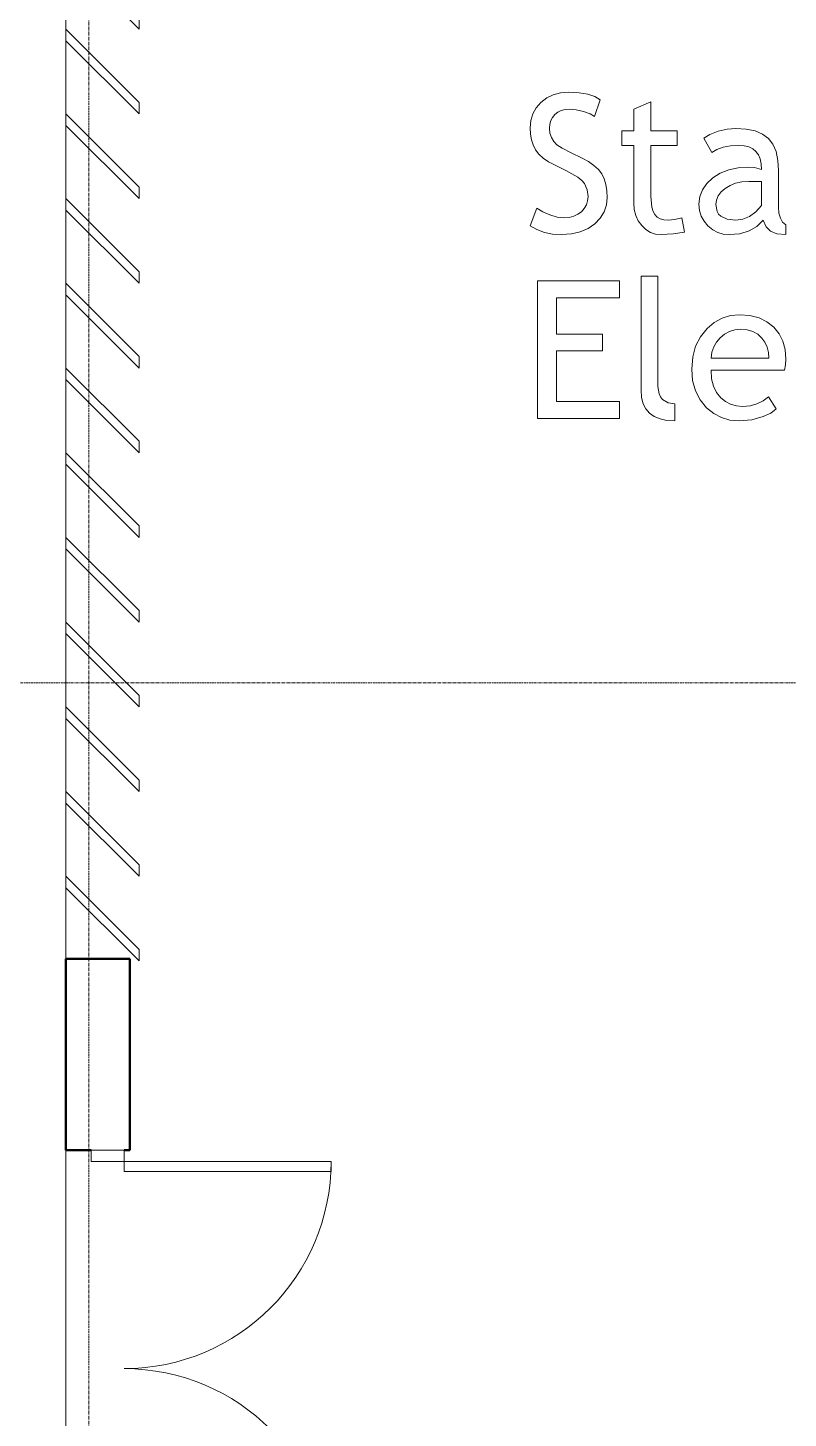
# Model space of a CAD drawing. Header units: inches. Extents: x -1714 to 6424, y -1550 to 970.
# Drawn here: x -1415.5 to -1283.3, y 179.3 to 421.1 of the extents above; entities that cross this region are included whole.
import ezdxf

# ---------------------------------------------------------------- set-up
doc = ezdxf.new("R2010")
doc.units = ezdxf.units.IN
doc.header["$MEASUREMENT"] = 0
doc.linetypes.add('Grid Line 1_2_', pattern=[0.875, 0.5, -0.125, 0.125, -0.125])
for name, color, linetype, lineweight in [('A-DOOR', 31, 'Continuous', 13), ('A-DOOR-FRAM', 31, 'Continuous', 20), ('A-FLOR', 192, 'Continuous', 13), ('A-GENM', 13, 'Continuous', 9), ('A-MASS', 70, 'Continuous', 9), ('A-WALL', 113, 'Continuous', 13), ('S-GRID', 1, 'Continuous', 9)]:
    doc.layers.add(name, color=color, linetype=linetype, lineweight=lineweight)

# ---------------------------------------------------------------- blocks, each defined once
blk = doc.blocks.new('Door-Passage-Double-Flush - 72_ x 84_-1426335-L1 - Architectural')
at = {"layer": 'A-DOOR', "lineweight": 20}
for p, q in [((-36, 4.8125), (-36, 40.8125)), ((-36, 40.8125), (-34.25, 40.8125)), ((-34.25, 40.8125), (-34.25, 4.8125)), ((36, 40.8125), (34.25, 40.8125)), ((34.25, 40.8125), (34.25, 4.8125)), ((36, 4.8125), (36, 40.8125)), ((-34.25, 4.8125), (-36, 4.8125)), ((34.25, 4.8125), (36, 4.8125))]:
    blk.add_line(p, q, dxfattribs=at)
at = {"layer": 'A-DOOR', "lineweight": 9}
for centre, start, end in [((-36, 4.8125), 360, 90), ((36, 4.8125), 90, 180)]:
    blk.add_arc(centre, 36, start, end, dxfattribs=at)
at = {"layer": 'A-DOOR-FRAM'}
for p, q in [((-36, 4.8125), (-38, 4.8125)), ((-38, 4.8125), (-38, -0.9375)), ((-36, -0.9375), (-36, 4.8125)), ((36, 4.8125), (36, -0.9375)), ((38, 4.8125), (36, 4.8125)), ((38, -0.9375), (38, 4.8125)), ((-38, -0.9375), (-36, -0.9375)), ((36, -0.9375), (38, -0.9375))]:
    blk.add_line(p, q, dxfattribs=at)

msp = doc.modelspace()

# ---------------------------------------------------------------- linework, layer by layer
at = {"layer": 'A-FLOR'}
for p, q in [((-1408.85079, 672.77254), (-1408.85079, 404.10744)), ((-1408.85079, 404.10744), (-1408.85079, 259.21004)), ((-1408.85079, 225.96004), (-1408.85079, 149.96004))]:
    msp.add_line(p, q, dxfattribs=at)
at = {"layer": 'A-GENM'}
for p, q in [((-1325.24448, 408.87095), (-1326.24969, 408.09979)), ((-1324.10616, 409.42178), (-1325.24448, 408.87095)), ((-1322.83474, 409.75228), (-1324.10616, 409.42178)), ((-1321.43022, 409.86245), (-1322.83474, 409.75228)), ((-1319.61431, 409.78054), (-1321.43022, 409.86245)), ((-1318.09819, 409.53482), (-1319.61431, 409.78054)), ((-1316.88186, 409.12528), (-1318.09819, 409.53482)), ((-1316.90888, 405.66875), (-1315.9653, 408.55192)), ((-1315.9653, 408.55192), (-1316.88186, 409.12528)), ((-1327.07103, 407.16112), (-1327.65769, 406.10778)), ((-1326.24969, 408.09979), (-1327.07103, 407.16112)), ((-1323.83832, 405.99966), (-1323.32823, 406.40531)), ((-1323.32823, 406.40531), (-1322.73174, 406.69506)), ((-1322.73174, 406.69506), (-1322.04883, 406.86891)), ((-1322.04883, 406.86891), (-1321.27951, 406.92686)), ((-1321.27951, 406.92686), (-1320.11231, 406.82448)), ((-1320.11231, 406.82448), (-1318.85175, 406.51732)), ((-1318.85175, 406.51732), (-1317.7124, 406.10041)), ((-1307.15854, 408.18497), (-1310.09412, 406.94652)), ((-1310.09412, 406.94652), (-1310.09412, 403.15253)), ((-1307.15854, 403.15253), (-1307.15854, 408.18497)), ((-1328.0097, 404.93977), (-1328.12703, 403.65709)), ((-1327.65769, 406.10778), (-1328.0097, 404.93977)), ((-1324.77207, 403.61777), (-1324.71371, 404.31215)), ((-1324.71371, 404.31215), (-1324.53863, 404.94059)), ((-1324.53863, 404.94059), (-1324.24683, 405.50309)), ((-1324.24683, 405.50309), (-1323.83832, 405.99966)), ((-1317.7124, 406.10041), (-1316.90888, 405.66875)), ((-1328.12703, 403.65709), (-1328.06724, 402.5931)), ((-1328.06724, 402.5931), (-1327.88786, 401.60938)), ((-1327.88786, 401.60938), (-1327.58889, 400.70593)), ((-1324.6877, 402.76019), (-1324.77207, 403.61777)), ((-1324.43461, 401.98288), (-1324.6877, 402.76019)), ((-1324.02998, 401.30632), (-1324.43461, 401.98288)), ((-1323.49103, 400.75098), (-1324.02998, 401.30632)), ((-1310.09412, 403.15253), (-1312.19097, 403.15253)), ((-1312.19097, 403.15253), (-1312.19097, 400.63631)), ((-1302.54547, 403.15253), (-1307.15854, 403.15253)), ((-1302.54547, 400.63631), (-1302.54547, 403.15253)), ((-1296.85449, 402.53413), (-1297.9324, 401.89442)), ((-1297.9324, 401.89442), (-1296.55634, 399.3782)), ((-1295.42928, 403.07718), (-1296.85449, 402.53413)), ((-1293.86484, 403.44822), (-1295.42928, 403.07718)), ((-1292.3692, 403.5719), (-1293.86484, 403.44822)), ((-1290.55022, 403.46235), (-1292.3692, 403.5719)), ((-1288.99867, 403.13369), (-1290.55022, 403.46235)), ((-1287.71456, 402.58593), (-1288.99867, 403.13369)), ((-1286.69787, 401.81907), (-1287.71456, 402.58593)), ((-1285.92527, 400.81385), (-1286.69787, 401.81907)), ((-1327.58889, 400.70593), (-1327.17034, 399.88276)), ((-1327.17034, 399.88276), (-1326.60067, 399.12593)), ((-1326.60067, 399.12593), (-1325.84834, 398.42152)), ((-1322.56792, 400.15551), (-1323.49103, 400.75098)), ((-1321.01085, 399.35855), (-1322.56792, 400.15551)), ((-1319.07781, 398.42807), (-1321.01085, 399.35855)), ((-1312.19097, 400.63631), (-1310.09412, 400.63631)), ((-1310.09412, 400.63631), (-1310.09412, 390.61075)), ((-1307.15854, 391.78368), (-1307.15854, 400.63631)), ((-1307.15854, 400.63631), (-1302.54547, 400.63631)), ((-1296.55634, 399.3782), (-1295.64552, 399.92863)), ((-1295.64552, 399.92863), (-1294.55778, 400.32179)), ((-1294.55778, 400.32179), (-1293.29312, 400.55768)), ((-1293.29312, 400.55768), (-1291.85154, 400.63631)), ((-1291.85154, 400.63631), (-1290.91778, 400.57079)), ((-1290.91778, 400.57079), (-1290.10853, 400.37421)), ((-1290.10853, 400.37421), (-1289.42378, 400.04657)), ((-1289.42378, 400.04657), (-1288.86353, 399.58789)), ((-1288.86353, 399.58789), (-1288.42777, 398.99815)), ((-1288.42777, 398.99815), (-1288.11652, 398.27736)), ((-1285.37342, 399.55103), (-1285.92527, 400.81385)), ((-1285.0423, 398.03061), (-1285.37342, 399.55103)), ((-1325.84834, 398.42152), (-1324.91336, 397.76953)), ((-1324.91336, 397.76953), (-1323.79572, 397.16996)), ((-1323.79572, 397.16996), (-1321.89545, 396.27225)), ((-1317.95895, 397.8201), (-1319.07781, 398.42807)), ((-1317.02028, 397.15603), (-1317.95895, 397.8201)), ((-1316.26181, 396.43586), (-1317.02028, 397.15603)), ((-1291.96805, 396.74526), (-1293.59536, 396.39511)), ((-1290.17406, 396.86198), (-1291.96805, 396.74526)), ((-1289.08959, 396.75714), (-1290.17406, 396.86198)), ((-1287.86752, 396.44261), (-1289.08959, 396.75714)), ((-1288.11652, 398.27736), (-1287.92977, 397.42551)), ((-1287.92977, 397.42551), (-1287.86752, 396.44261)), ((-1284.93193, 396.25259), (-1285.0423, 398.03061)), ((-1321.89545, 396.27225), (-1319.81499, 395.09359)), ((-1319.81499, 395.09359), (-1319.13597, 394.53927)), ((-1319.13597, 394.53927), (-1318.69776, 394.0083)), ((-1315.68354, 395.65957), (-1316.26181, 396.43586)), ((-1315.25639, 394.80056), (-1315.68354, 395.65957)), ((-1314.95128, 393.8322), (-1315.25639, 394.80056)), ((-1296.34993, 394.99448), (-1297.40921, 394.0083)), ((-1295.05599, 395.81151), (-1296.34993, 394.99448)), ((-1293.59536, 396.39511), (-1295.05599, 395.81151)), ((-1293.36929, 393.67494), (-1292.39213, 394.04762)), ((-1292.39213, 394.04762), (-1291.29866, 394.27123)), ((-1291.29866, 394.27123), (-1290.08887, 394.34576)), ((-1290.08887, 394.34576), (-1287.86752, 394.34576)), ((-1287.86752, 394.34576), (-1287.86752, 390.15207)), ((-1284.93193, 389.90307), (-1284.93193, 396.25259)), ((-1318.69776, 394.0083), (-1318.22105, 392.92793)), ((-1318.22105, 392.92793), (-1318.06215, 391.76402)), ((-1318.06215, 391.76402), (-1318.13403, 390.9906)), ((-1314.76821, 392.75449), (-1314.95128, 393.8322)), ((-1314.70719, 391.56744), (-1314.76821, 392.75449)), ((-1306.97834, 389.86047), (-1307.15854, 391.78368)), ((-1298.61981, 391.72143), (-1298.77114, 390.42073)), ((-1298.16584, 392.91729), (-1298.61981, 391.72143)), ((-1297.40921, 394.0083), (-1298.16584, 392.91729)), ((-1295.73521, 391.11735), (-1295.4342, 391.85084)), ((-1295.4342, 391.85084), (-1294.93251, 392.52945)), ((-1294.93251, 392.52945), (-1294.23015, 393.15318)), ((-1294.23015, 393.15318), (-1293.36929, 393.67494)), ((-1326.941, 389.7327), (-1328.12703, 386.6595)), ((-1325.92452, 389.07661), (-1326.941, 389.7327)), ((-1318.70902, 389.65877), (-1319.21214, 389.10037)), ((-1318.34965, 390.28885), (-1318.70902, 389.65877)), ((-1318.13403, 390.9906), (-1318.34965, 390.28885)), ((-1315.24943, 389.07825), (-1314.84275, 390.27186)), ((-1314.84275, 390.27186), (-1314.70719, 391.56744)), ((-1310.09412, 390.61075), (-1310.00833, 389.4755)), ((-1310.00833, 389.4755), (-1309.75093, 388.44182)), ((-1306.75309, 389.14214), (-1306.97834, 389.86047)), ((-1298.77114, 390.42073), (-1298.67326, 389.33667)), ((-1298.67326, 389.33667), (-1298.37962, 388.34517)), ((-1295.83555, 390.32899), (-1295.73521, 391.11735)), ((-1295.61849, 389.15074), (-1295.83555, 390.32899)), ((-1287.86752, 390.15207), (-1288.88318, 389.05122)), ((-1284.8533, 388.83662), (-1284.93193, 389.90307)), ((-1324.68361, 388.53684), (-1325.92452, 389.07661)), ((-1323.40175, 388.17562), (-1324.68361, 388.53684)), ((-1322.2624, 388.05522), (-1323.40175, 388.17562)), ((-1321.35916, 388.12054), (-1322.2624, 388.05522)), ((-1320.5497, 388.3165), (-1321.35916, 388.12054)), ((-1319.83403, 388.64311), (-1320.5497, 388.3165)), ((-1319.21214, 389.10037), (-1319.83403, 388.64311)), ((-1318.05191, 386.17563), (-1316.87612, 386.99696)), ((-1316.87612, 386.99696), (-1315.92722, 387.98662)), ((-1315.92722, 387.98662), (-1315.24943, 389.07825)), ((-1309.75093, 388.44182), (-1309.32194, 387.50971)), ((-1309.32194, 387.50971), (-1308.72134, 386.67916)), ((-1306.43774, 388.58598), (-1306.75309, 389.14214)), ((-1306.02247, 388.1703), (-1306.43774, 388.58598)), ((-1305.49744, 387.87338), (-1306.02247, 388.1703)), ((-1304.86265, 387.69523), (-1305.49744, 387.87338)), ((-1304.1181, 387.63585), (-1304.86265, 387.69523)), ((-1302.94518, 387.74069), (-1304.1181, 387.63585)), ((-1301.73294, 388.05522), (-1302.94518, 387.74069)), ((-1301.28736, 385.56521), (-1301.73294, 388.05522)), ((-1298.37962, 388.34517), (-1297.89022, 387.44623)), ((-1297.89022, 387.44623), (-1297.20505, 386.63984)), ((-1295.34717, 388.68786), (-1295.61849, 389.15074)), ((-1294.96732, 388.30913), (-1295.34717, 388.68786)), ((-1293.88204, 387.80417), (-1294.96732, 388.30913)), ((-1292.36264, 387.63585), (-1293.88204, 387.80417)), ((-1291.13074, 387.79311), (-1292.36264, 387.63585)), ((-1289.97092, 388.2649), (-1291.13074, 387.79311)), ((-1288.88318, 389.05122), (-1289.97092, 388.2649)), ((-1288.6866, 386.535), (-1287.59231, 387.63585)), ((-1287.59231, 387.63585), (-1287.08694, 386.47767)), ((-1284.61741, 387.96348), (-1284.8533, 388.83662)), ((-1284.22425, 387.28364), (-1284.61741, 387.96348)), ((-1283.67382, 386.79711), (-1284.22425, 387.28364)), ((-1283.67382, 385.11963), (-1283.67382, 386.79711)), ((-1328.12703, 386.6595), (-1326.93854, 385.98581)), ((-1326.93854, 385.98581), (-1325.63374, 385.5046)), ((-1325.63374, 385.5046), (-1324.21264, 385.21587)), ((-1324.21264, 385.21587), (-1322.67522, 385.11963)), ((-1322.67522, 385.11963), (-1320.95146, 385.23696)), ((-1320.95146, 385.23696), (-1319.41036, 385.58896)), ((-1319.41036, 385.58896), (-1318.05191, 386.17563)), ((-1308.72134, 386.67916), (-1307.99584, 385.99686)), ((-1307.99584, 385.99686), (-1307.19212, 385.50951)), ((-1307.19212, 385.50951), (-1306.31017, 385.2171)), ((-1306.31017, 385.2171), (-1305.35, 385.11963)), ((-1305.35, 385.11963), (-1303.23022, 385.23102)), ((-1303.23022, 385.23102), (-1301.28736, 385.56521)), ((-1297.20505, 386.63984), (-1296.38638, 385.97475)), ((-1296.38638, 385.97475), (-1295.49645, 385.49968)), ((-1295.49645, 385.49968), (-1294.53526, 385.21464)), ((-1294.53526, 385.21464), (-1293.5028, 385.11963)), ((-1293.5028, 385.11963), (-1291.64185, 385.27689)), ((-1291.64185, 385.27689), (-1290.03645, 385.74868)), ((-1290.03645, 385.74868), (-1288.6866, 386.535)), ((-1287.08694, 386.47767), (-1286.33092, 385.70281)), ((-1286.33092, 385.70281), (-1285.22598, 385.26542)), ((-1285.22598, 385.26542), (-1283.67382, 385.11963)), ((-1305.90043, 377.89442), (-1308.83602, 377.89442)), ((-1308.83602, 377.89442), (-1308.83602, 358.04643)), ((-1305.90043, 358.68859), (-1305.90043, 377.89442)), ((-1312.61034, 377.05568), (-1326.86892, 377.05568)), ((-1326.86892, 377.05568), (-1326.86892, 353.1516)), ((-1312.61034, 374.12009), (-1312.61034, 377.05568)), ((-1323.51396, 374.12009), (-1312.61034, 374.12009)), ((-1323.51396, 367.82955), (-1323.51396, 374.12009)), ((-1296.11486, 369.85022), (-1297.36232, 368.81244)), ((-1294.75764, 370.59149), (-1296.11486, 369.85022)), ((-1293.29066, 371.03625), (-1294.75764, 370.59149)), ((-1291.71393, 371.1845), (-1293.29066, 371.03625)), ((-1289.91686, 371.04895), (-1291.71393, 371.1845)), ((-1288.32621, 370.64227), (-1289.91686, 371.04895)), ((-1286.94196, 369.96448), (-1288.32621, 370.64227)), ((-1285.76412, 369.01558), (-1286.94196, 369.96448)), ((-1315.54593, 367.82955), (-1323.51396, 367.82955)), ((-1315.54593, 364.89396), (-1315.54593, 367.82955)), ((-1297.36232, 368.81244), (-1298.5291, 367.37332)), ((-1295.0951, 367.17428), (-1294.32107, 367.82791)), ((-1294.32107, 367.82791), (-1293.46021, 368.29478)), ((-1293.46021, 368.29478), (-1292.51253, 368.57491)), ((-1292.51253, 368.57491), (-1291.47803, 368.66829)), ((-1291.47803, 368.66829), (-1290.38497, 368.57245)), ((-1290.38497, 368.57245), (-1289.41231, 368.28496)), ((-1289.41231, 368.28496), (-1288.56006, 367.80579)), ((-1288.56006, 367.80579), (-1287.82821, 367.13496)), ((-1284.84962, 367.88852), (-1285.76412, 369.01558)), ((-1284.1964, 366.59109), (-1284.84962, 367.88852)), ((-1299.36252, 365.71631), (-1299.86256, 363.84144)), ((-1298.5291, 367.37332), (-1299.36252, 365.71631)), ((-1296.50679, 364.65069), (-1296.18775, 365.57871)), ((-1296.18775, 365.57871), (-1295.71719, 366.41991)), ((-1295.71719, 366.41991), (-1295.0951, 367.17428)), ((-1287.82821, 367.13496), (-1287.29498, 366.39042)), ((-1287.29498, 366.39042), (-1286.91411, 365.55905)), ((-1286.91411, 365.55905), (-1286.68559, 364.64086)), ((-1283.80447, 365.1233), (-1284.1964, 366.59109)), ((-1283.67382, 363.48514), (-1283.80447, 365.1233)), ((-1323.51396, 356.08719), (-1323.51396, 364.89396)), ((-1323.51396, 364.89396), (-1315.54593, 364.89396)), ((-1299.86256, 363.84144), (-1300.02925, 361.74868)), ((-1296.67429, 363.63585), (-1296.50679, 364.65069)), ((-1286.60941, 363.63585), (-1296.67429, 363.63585)), ((-1286.68559, 364.64086), (-1286.60941, 363.63585)), ((-1283.73607, 362.47111), (-1283.67382, 363.48514)), ((-1300.02925, 361.74868), (-1299.86707, 359.73988)), ((-1296.56863, 360.06056), (-1296.67429, 361.539)), ((-1296.67429, 361.539), (-1283.92282, 361.539)), ((-1283.92282, 361.539), (-1283.73607, 362.47111)), ((-1308.83602, 358.04643), (-1308.74428, 356.80092)), ((-1305.69729, 357.43458), (-1305.90043, 358.68859)), ((-1299.86707, 359.73988), (-1299.38054, 357.94651)), ((-1299.38054, 357.94651), (-1298.56964, 356.36854)), ((-1296.25164, 358.76395), (-1296.56863, 360.06056)), ((-1295.72334, 357.64918), (-1296.25164, 358.76395)), ((-1312.61034, 356.08719), (-1323.51396, 356.08719)), ((-1312.61034, 353.1516), (-1312.61034, 356.08719)), ((-1308.74428, 356.80092), (-1308.46907, 355.72147)), ((-1308.46907, 355.72147), (-1308.01038, 354.80809)), ((-1305.44338, 356.91876), (-1305.69729, 357.43458)), ((-1305.0879, 356.47707), (-1305.44338, 356.91876)), ((-1304.15087, 355.87013), (-1305.0879, 356.47707)), ((-1302.96484, 355.66782), (-1304.15087, 355.87013)), ((-1302.96484, 352.73223), (-1302.96484, 355.66782)), ((-1298.56964, 356.36854), (-1297.4344, 355.006)), ((-1294.9837, 356.71624), (-1295.72334, 357.64918)), ((-1294.18059, 356.07408), (-1294.9837, 356.71624)), ((-1293.27182, 355.6154), (-1294.18059, 356.07408)), ((-1292.25739, 355.34019), (-1293.27182, 355.6154)), ((-1289.85298, 355.35329), (-1291.1373, 355.24845)), ((-1288.68005, 355.66782), (-1289.85298, 355.35329)), ((-1287.61852, 356.19203), (-1288.68005, 355.66782)), ((-1286.66839, 356.92593), (-1287.61852, 356.19203)), ((-1285.3513, 354.82908), (-1286.66839, 356.92593)), ((-1326.86892, 353.1516), (-1312.61034, 353.1516)), ((-1308.01038, 354.80809), (-1307.36822, 354.06078)), ((-1307.36822, 354.06078), (-1306.54259, 353.47954)), ((-1306.54259, 353.47954), (-1305.53348, 353.06437)), ((-1305.53348, 353.06437), (-1304.34089, 352.81527)), ((-1297.4344, 355.006), (-1296.20823, 354.01123)), ((-1296.20823, 354.01123), (-1294.85593, 353.30067)), ((-1294.85593, 353.30067), (-1293.37748, 352.87434)), ((-1291.1373, 355.24845), (-1292.25739, 355.34019)), ((-1289.56794, 352.91898), (-1287.57921, 353.47923)), ((-1287.57921, 353.47923), (-1286.27195, 354.10174)), ((-1286.27195, 354.10174), (-1285.3513, 354.82908)), ((-1304.34089, 352.81527), (-1302.96484, 352.73223)), ((-1293.37748, 352.87434), (-1291.7729, 352.73223)), ((-1291.7729, 352.73223), (-1289.56794, 352.91898))]:
    msp.add_line(p, q, dxfattribs=at)
at = {"layer": 'A-MASS', "lineweight": 13}
for p, q in [((-1408.85079, 433.56328), (-1396.12287, 420.83536)), ((-1396.12287, 408.10744), (-1408.85079, 420.83536)), ((-1408.85079, 420.83536), (-1408.85079, 418.83536)), ((-1396.12287, 420.83536), (-1396.12287, 422.83536)), ((-1408.85079, 418.83536), (-1396.12287, 406.10744)), ((-1396.12287, 406.10744), (-1396.12287, 408.10744)), ((-1396.12287, 393.37952), (-1408.85079, 406.10744)), ((-1408.85079, 406.10744), (-1408.85079, 404.10744)), ((-1408.85079, 404.10744), (-1396.12287, 391.37952)), ((-1396.12287, 391.37952), (-1396.12287, 393.37952)), ((-1396.12287, 378.65159), (-1408.85079, 391.37952)), ((-1408.85079, 391.37952), (-1408.85079, 389.37952)), ((-1408.85079, 389.37952), (-1396.12287, 376.65159)), ((-1396.12287, 376.65159), (-1396.12287, 378.65159)), ((-1396.12287, 363.92367), (-1408.85079, 376.65159)), ((-1408.85079, 376.65159), (-1408.85079, 374.65159)), ((-1408.85079, 374.65159), (-1396.12287, 361.92367)), ((-1396.12287, 361.92367), (-1396.12287, 363.92367)), ((-1396.12287, 349.19575), (-1408.85079, 361.92367)), ((-1408.85079, 361.92367), (-1408.85079, 359.92367)), ((-1408.85079, 359.92367), (-1396.12287, 347.19575)), ((-1396.12287, 347.19575), (-1396.12287, 349.19575)), ((-1396.12287, 334.46783), (-1408.85079, 347.19575)), ((-1408.85079, 347.19575), (-1408.85079, 345.19575)), ((-1408.85079, 345.19575), (-1396.12287, 332.46783)), ((-1396.12287, 332.46783), (-1396.12287, 334.46783)), ((-1396.12287, 319.73991), (-1408.85079, 332.46783)), ((-1408.85079, 332.46783), (-1408.85079, 330.46783)), ((-1408.85079, 330.46783), (-1396.12287, 317.73991)), ((-1396.12287, 317.73991), (-1396.12287, 319.73991)), ((-1396.12287, 305.01198), (-1408.85079, 317.73991)), ((-1408.85079, 317.73991), (-1408.85079, 315.73991)), ((-1408.85079, 315.73991), (-1396.12287, 303.01198)), ((-1396.12287, 303.01198), (-1396.12287, 305.01198)), ((-1396.12287, 290.28406), (-1408.85079, 303.01198)), ((-1408.85079, 303.01198), (-1408.85079, 301.01198)), ((-1408.85079, 301.01198), (-1396.12287, 288.28406)), ((-1396.12287, 288.28406), (-1396.12287, 290.28406)), ((-1396.12287, 275.55614), (-1408.85079, 288.28406)), ((-1408.85079, 288.28406), (-1408.85079, 286.28406)), ((-1408.85079, 286.28406), (-1396.12287, 273.55614)), ((-1396.12287, 260.82822), (-1408.85079, 273.55614)), ((-1408.85079, 273.55614), (-1408.85079, 271.55614)), ((-1396.12287, 273.55614), (-1396.12287, 275.55614)), ((-1408.85079, 271.55614), (-1396.12287, 258.82822)), ((-1396.12287, 258.82822), (-1396.12287, 260.82822))]:
    msp.add_line(p, q, dxfattribs=at)
at = {"layer": 'A-WALL', "lineweight": 50}
for p, q in [((-1397.72579, 259.21004), (-1408.85079, 259.21004)), ((-1408.85079, 259.21004), (-1408.85079, 225.96004)), ((-1397.72579, 225.96004), (-1397.72579, 259.21004)), ((-1408.85079, 225.96004), (-1404.47579, 225.96004)), ((-1398.72579, 225.96004), (-1397.72579, 225.96004))]:
    msp.add_line(p, q, dxfattribs=at)
at = {"layer": 'S-GRID', "linetype": 'Grid Line 1_2_'}
for p, q in [((-1404.85079, -1043.15403), (-1404.85079, 921.90597)), ((-1714.24651, 307.21004), (1936.33324, 307.21004))]:
    msp.add_line(p, q, dxfattribs=at)

# ---------------------------------------------------------------- block references
at = {"layer": 'A-DOOR', "rotation": 269.9999999999955}
msp.add_blockref('Door-Passage-Double-Flush - 72_ x 84_-1426335-L1 - Architectural', (-1403.53829, 187.96004), dxfattribs=at)

doc.saveas('drawing.dxf')
